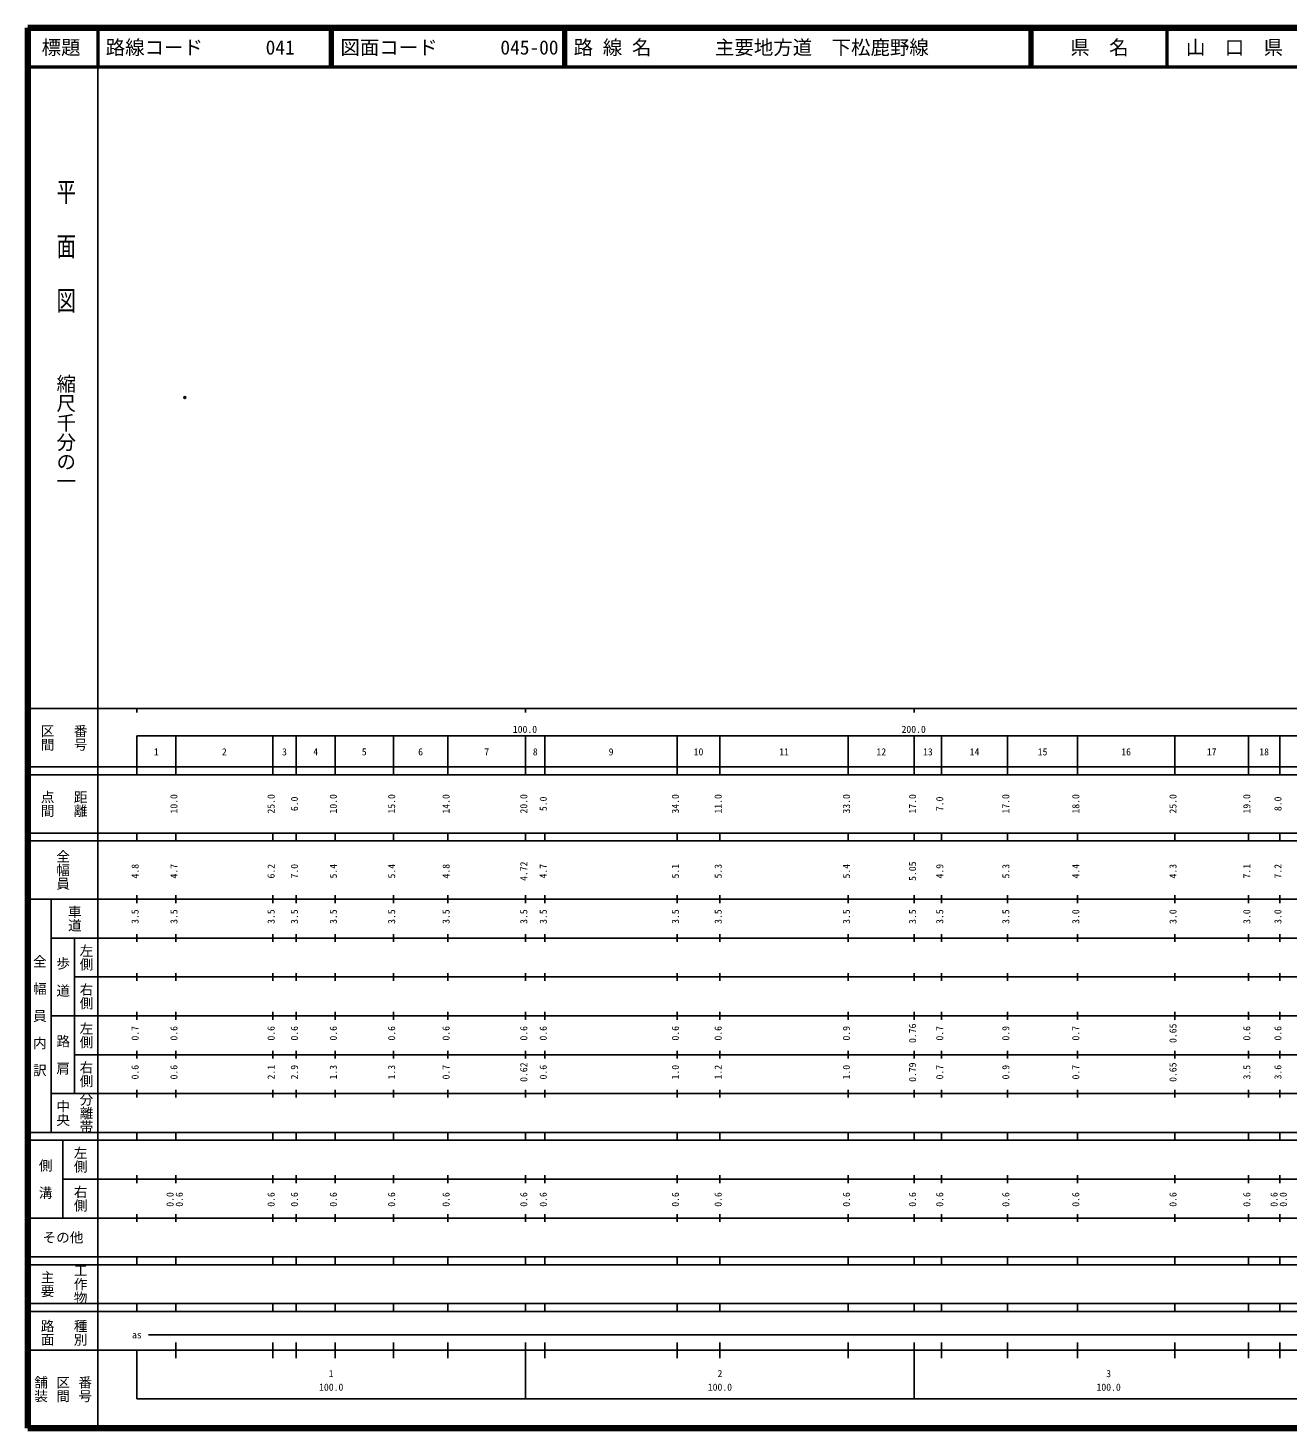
# Model space of a CAD drawing. Units: millimetres on the paper. Extents: x 40 to 680, y 20 to 380.
# Drawn here: x 40 to 363.9, y 20 to 380 of the extents above; entities that cross this region are included whole.
import ezdxf
from ezdxf.enums import TextEntityAlignment as Align

# ---------------------------------------------------------------- set-up
doc = ezdxf.new("R2010")
doc.units = ezdxf.units.MM
doc.header["$PDMODE"] = 32
doc.header["$PDSIZE"] = 0.5
doc.layers.add('M-OTRS', color=6, linetype='Continuous')
doc.layers.add('M-TTL-TXT', color=7, linetype='Continuous')
for name, color, linetype, lineweight in [('M-TTL', 2, 'Continuous', 140), ('M-TTL-BAND', 7, 'Continuous', 25), ('M-TTL-LINE', 7, 'Continuous', 50)]:
    doc.layers.add(name, color=color, linetype=linetype, lineweight=lineweight)
doc.styles.add('@ＭＳ ゴシック', font='')
doc.styles.add('ＭＳ ゴシック', font='')
doc.styles.get('@ＭＳ ゴシック').set_extended_font_data('@MS Gothic')
doc.styles.get('ＭＳ ゴシック').set_extended_font_data('MS Gothic')

msp = doc.modelspace()

# ---------------------------------------------------------------- linework, layer by layer
at = {"layer": 'M-OTRS'}
msp.add_point((80.341, 284.962), dxfattribs=at)
at = {"layer": 'M-TTL'}
for p, q in [((40, 380), (40, 20)), ((680, 380), (40, 380)), ((40, 20), (680, 20))]:
    msp.add_line(p, q, dxfattribs=at)
at = {"layer": 'M-TTL-BAND'}
for p, q in [((58, 370), (58, 20)), ((40, 205), (579, 205)), ((68, 205), (68, 204)), ((168, 205), (168, 204)), ((268, 205), (268, 204)), ((68, 198), (579, 198)), ((68, 198), (68, 188)), ((78, 188), (78, 198)), ((103, 188), (103, 198)), ((109, 188), (109, 198)), ((119, 188), (119, 198)), ((134, 188), (134, 198)), ((148, 188), (148, 198)), ((168, 188), (168, 198)), ((173, 188), (173, 198)), ((207, 188), (207, 198)), ((218, 188), (218, 198)), ((251, 188), (251, 198)), ((268, 188), (268, 198)), ((275, 188), (275, 198)), ((292, 188), (292, 198)), ((310, 188), (310, 198)), ((335, 188), (335, 198)), ((354, 188), (354, 198)), ((362, 188), (362, 198)), ((40, 190), (579, 190)), ((40, 188), (579, 188)), ((40, 173), (579, 173)), ((68, 171), (68, 173)), ((78, 171), (78, 173)), ((103, 171), (103, 173)), ((109, 171), (109, 173)), ((119, 171), (119, 173)), ((134, 171), (134, 173)), ((148, 171), (148, 173)), ((168, 171), (168, 173)), ((173, 171), (173, 173)), ((207, 171), (207, 173)), ((218, 171), (218, 173)), ((251, 171), (251, 173)), ((268, 171), (268, 173)), ((275, 171), (275, 173)), ((292, 171), (292, 173)), ((310, 171), (310, 173)), ((335, 171), (335, 173)), ((354, 171), (354, 173)), ((362, 171), (362, 173)), ((40, 171), (579, 171)), ((40, 156), (579, 156)), ((46, 96), (46, 156)), ((68, 155), (68, 157)), ((78, 155), (78, 157)), ((103, 155), (103, 157)), ((109, 155), (109, 157)), ((119, 155), (119, 157)), ((134, 155), (134, 157)), ((148, 155), (148, 157)), ((168, 155), (168, 157)), ((173, 155), (173, 157)), ((207, 155), (207, 157)), ((218, 155), (218, 157)), ((251, 155), (251, 157)), ((268, 155), (268, 157)), ((275, 155), (275, 157)), ((292, 155), (292, 157)), ((310, 155), (310, 157)), ((335, 155), (335, 157)), ((354, 155), (354, 157)), ((362, 155), (362, 157)), ((46, 146), (579, 146)), ((52, 146), (52, 106)), ((68, 145), (68, 147)), ((78, 145), (78, 147)), ((103, 145), (103, 147)), ((109, 145), (109, 147)), ((119, 145), (119, 147)), ((134, 145), (134, 147)), ((148, 145), (148, 147)), ((168, 145), (168, 147)), ((173, 145), (173, 147)), ((207, 145), (207, 147)), ((218, 145), (218, 147)), ((251, 145), (251, 147)), ((268, 145), (268, 147)), ((275, 145), (275, 147)), ((292, 145), (292, 147)), ((310, 145), (310, 147)), ((335, 145), (335, 147)), ((354, 145), (354, 147)), ((362, 145), (362, 147)), ((68, 135), (68, 137)), ((78, 135), (78, 137)), ((103, 135), (103, 137)), ((109, 135), (109, 137)), ((119, 135), (119, 137)), ((134, 135), (134, 137)), ((148, 135), (148, 137)), ((168, 135), (168, 137)), ((173, 135), (173, 137)), ((207, 135), (207, 137)), ((218, 135), (218, 137)), ((251, 135), (251, 137)), ((268, 135), (268, 137)), ((275, 135), (275, 137)), ((292, 135), (292, 137)), ((310, 135), (310, 137)), ((335, 135), (335, 137)), ((354, 135), (354, 137)), ((362, 135), (362, 137)), ((52, 136), (579, 136)), ((46, 126), (579, 126)), ((68, 125), (68, 127)), ((78, 125), (78, 127)), ((103, 125), (103, 127)), ((109, 125), (109, 127)), ((119, 125), (119, 127)), ((134, 125), (134, 127)), ((148, 125), (148, 127)), ((168, 125), (168, 127)), ((173, 125), (173, 127)), ((207, 125), (207, 127)), ((218, 125), (218, 127)), ((251, 125), (251, 127)), ((268, 125), (268, 127)), ((275, 125), (275, 127)), ((292, 125), (292, 127)), ((310, 125), (310, 127)), ((335, 125), (335, 127)), ((354, 125), (354, 127)), ((362, 125), (362, 127)), ((52, 116), (579, 116)), ((68, 115), (68, 117)), ((78, 115), (78, 117)), ((103, 115), (103, 117)), ((109, 115), (109, 117)), ((119, 115), (119, 117)), ((134, 115), (134, 117)), ((148, 115), (148, 117)), ((168, 115), (168, 117)), ((173, 115), (173, 117)), ((207, 115), (207, 117)), ((218, 115), (218, 117)), ((251, 115), (251, 117)), ((268, 115), (268, 117)), ((275, 115), (275, 117)), ((292, 115), (292, 117)), ((310, 115), (310, 117)), ((335, 115), (335, 117)), ((354, 115), (354, 117)), ((362, 115), (362, 117)), ((46, 106), (579, 106)), ((68, 105), (68, 107)), ((78, 105), (78, 107)), ((103, 105), (103, 107)), ((109, 105), (109, 107)), ((119, 105), (119, 107)), ((134, 105), (134, 107)), ((148, 105), (148, 107)), ((168, 105), (168, 107)), ((173, 105), (173, 107)), ((207, 105), (207, 107)), ((218, 105), (218, 107)), ((251, 105), (251, 107)), ((268, 105), (268, 107)), ((275, 105), (275, 107)), ((292, 105), (292, 107)), ((310, 105), (310, 107)), ((335, 105), (335, 107)), ((354, 105), (354, 107)), ((362, 105), (362, 107)), ((40, 96), (579, 96)), ((40, 94), (579, 94)), ((49, 94), (49, 74)), ((68, 94), (68, 96)), ((78, 94), (78, 96)), ((103, 94), (103, 96)), ((109, 94), (109, 96)), ((119, 94), (119, 96)), ((134, 94), (134, 96)), ((148, 94), (148, 96)), ((168, 94), (168, 96)), ((173, 94), (173, 96)), ((207, 94), (207, 96)), ((218, 94), (218, 96)), ((251, 94), (251, 96)), ((268, 94), (268, 96)), ((275, 94), (275, 96)), ((292, 94), (292, 96)), ((310, 94), (310, 96)), ((335, 94), (335, 96)), ((354, 94), (354, 96)), ((362, 94), (362, 96)), ((49, 84), (579, 84)), ((68, 83), (68, 85)), ((78, 83), (78, 85)), ((103, 83), (103, 85)), ((109, 83), (109, 85)), ((119, 83), (119, 85)), ((134, 83), (134, 85)), ((148, 83), (148, 85)), ((168, 83), (168, 85)), ((173, 83), (173, 85)), ((207, 83), (207, 85)), ((218, 83), (218, 85)), ((251, 83), (251, 85)), ((268, 83), (268, 85)), ((275, 83), (275, 85)), ((292, 83), (292, 85)), ((310, 83), (310, 85)), ((335, 83), (335, 85)), ((354, 83), (354, 85)), ((362, 83), (362, 85)), ((40, 74), (579, 74)), ((68, 73), (68, 75)), ((78, 73), (78, 75)), ((103, 73), (103, 75)), ((109, 73), (109, 75)), ((119, 73), (119, 75)), ((134, 73), (134, 75)), ((148, 73), (148, 75)), ((168, 73), (168, 75)), ((173, 73), (173, 75)), ((207, 73), (207, 75)), ((218, 73), (218, 75)), ((251, 73), (251, 75)), ((268, 73), (268, 75)), ((275, 73), (275, 75)), ((292, 73), (292, 75)), ((310, 73), (310, 75)), ((335, 73), (335, 75)), ((354, 73), (354, 75)), ((362, 73), (362, 75)), ((40, 64), (579, 64)), ((40, 62), (579, 62)), ((68, 62), (68, 64)), ((78, 62), (78, 64)), ((103, 62), (103, 64)), ((109, 62), (109, 64)), ((119, 62), (119, 64)), ((134, 62), (134, 64)), ((148, 62), (148, 64)), ((168, 62), (168, 64)), ((173, 62), (173, 64)), ((207, 62), (207, 64)), ((218, 62), (218, 64)), ((251, 62), (251, 64)), ((268, 62), (268, 64)), ((275, 62), (275, 64)), ((292, 62), (292, 64)), ((310, 62), (310, 64)), ((335, 62), (335, 64)), ((354, 62), (354, 64)), ((362, 62), (362, 64)), ((40, 52), (579, 52)), ((68, 50), (68, 52)), ((78, 50), (78, 52)), ((103, 50), (103, 52)), ((109, 50), (109, 52)), ((119, 50), (119, 52)), ((134, 50), (134, 52)), ((148, 50), (148, 52)), ((168, 50), (168, 52)), ((173, 50), (173, 52)), ((207, 50), (207, 52)), ((218, 50), (218, 52)), ((251, 50), (251, 52)), ((268, 50), (268, 52)), ((275, 50), (275, 52)), ((292, 50), (292, 52)), ((310, 50), (310, 52)), ((335, 50), (335, 52)), ((354, 50), (354, 52)), ((362, 50), (362, 52)), ((40, 50), (579, 50)), ((71, 44), (565, 44)), ((40, 40), (579, 40)), ((68, 40), (68, 27.5)), ((78, 38), (78, 42)), ((103, 38), (103, 42)), ((109, 38), (109, 42)), ((119, 38), (119, 42)), ((134, 38), (134, 42)), ((148, 38), (148, 42)), ((168, 27.5), (168, 42)), ((173, 38), (173, 42)), ((207, 38), (207, 42)), ((218, 38), (218, 42)), ((251, 38), (251, 42)), ((268, 27.5), (268, 42)), ((275, 38), (275, 42)), ((292, 38), (292, 42)), ((310, 38), (310, 42)), ((335, 38), (335, 42)), ((354, 38), (354, 42)), ((362, 38), (362, 42)), ((68, 27.5), (579, 27.5))]:
    msp.add_line(p, q, dxfattribs=at)
at = {"layer": 'M-TTL-LINE'}
for p, q in [((58, 380), (58, 370)), ((117.75, 380), (117.75, 370)), ((118.25, 380), (118.25, 370)), ((177.75, 380), (177.75, 370)), ((178.25, 380), (178.25, 370)), ((297.75, 380), (297.75, 370)), ((298.25, 380), (298.25, 370)), ((333, 380), (333, 370)), ((40, 370), (680, 370))]:
    msp.add_line(p, q, dxfattribs=at)

# ---------------------------------------------------------------- texts
at = {"layer": 'M-TTL-BAND', "style": '@ＭＳ ゴシック', "width": 1.4}
msp.add_text('平  面  図', height=3.666, rotation=270, dxfattribs=at).set_placement((49.777, 306.475), align=Align.MIDDLE_RIGHT)
at = {"layer": 'M-TTL-BAND', "style": '@ＭＳ ゴシック'}
msp.add_text('縮尺千分の一', height=3.666, rotation=270, dxfattribs=at).set_placement((49.777, 261.03), align=Align.MIDDLE_RIGHT)
for s, p in [('区間', (45, 197.5)), ('番号', (53.5, 197.5)), ('点間', (45, 180.5)), ('距離', (53.5, 180.5)), ('全幅員', (49, 163.5)), ('車道', (52, 151)), ('左側', (55, 141)), ('全\u3000幅\u3000員\u3000内\u3000訳', (43, 126)), ('歩\u3000道', (49, 136)), ('右側', (55, 131)), ('左側', (55, 121)), ('路\u3000肩', (49, 116)), ('右側', (55, 111)), ('分離帯', (55, 101)), ('中央', (49, 101)), ('左側', (53.5, 89)), ('側\u3000溝', (44.5, 84)), ('右側', (53.5, 79)), ('工作物', (53.5, 57)), ('主要', (45, 57)), ('路面', (45, 44.5)), ('種別', (53.5, 44.5)), ('舗装', (43.333, 30)), ('区間', (49, 30)), ('番号', (54.667, 30))]:
    msp.add_text(s, height=2.566, rotation=270, dxfattribs=at).set_placement(p, align=Align.MIDDLE_CENTER)
at = {"layer": 'M-TTL-BAND', "style": 'ＭＳ ゴシック'}
for s, p in [('100.0', (167.844, 198.195)), ('200.0', (267.844, 198.195)), ('1', (73, 192.405)), ('2', (90.5, 192.405)), ('3', (106, 192.405)), ('4', (114, 192.405)), ('5', (126.5, 192.405)), ('6', (141, 192.405)), ('7', (158, 192.405)), ('8', (170.5, 192.405)), ('9', (190, 192.405)), ('10', (212.5, 192.405)), ('11', (234.5, 192.405)), ('12', (259.5, 192.405)), ('13', (271.5, 192.405)), ('14', (283.5, 192.405)), ('15', (301, 192.405)), ('16', (322.5, 192.405)), ('17', (344.5, 192.405)), ('18', (358, 192.405)), ('as', (68, 42.5)), ('1', (118, 32.523)), ('2', (218, 32.523)), ('3', (318, 32.523)), ('100.0', (118, 29.033)), ('100.0', (218, 29.033)), ('100.0', (318, 29.033))]:
    msp.add_text(s, height=1.833, dxfattribs=at).set_placement(p, align=Align.BOTTOM_CENTER)
for s, p in [('10.0', (79, 180.5)), ('25.0', (104, 180.5)), ('6.0', (110, 180.5)), ('10.0', (120, 180.5)), ('15.0', (135, 180.5)), ('14.0', (149, 180.5)), ('20.0', (169, 180.5)), ('5.0', (174, 180.5)), ('34.0', (208, 180.5)), ('11.0', (219, 180.5)), ('33.0', (252, 180.5)), ('17.0', (269, 180.5)), ('7.0', (276, 180.5)), ('17.0', (293, 180.5)), ('18.0', (311, 180.5)), ('25.0', (336, 180.5)), ('19.0', (355, 180.5)), ('8.0', (363, 180.5)), ('4.8', (69, 163.174)), ('4.7', (79, 163.174)), ('6.2', (104, 163.174)), ('7.0', (110, 163.174)), ('5.4', (120, 163.174)), ('5.4', (135, 163.174)), ('4.8', (149, 163.174)), ('4.72', (169, 163.174)), ('4.7', (174, 163.174)), ('5.1', (208, 163.174)), ('5.3', (219, 163.174)), ('5.4', (252, 163.174)), ('5.05', (269, 163.174)), ('4.9', (276, 163.174)), ('5.3', (293, 163.174)), ('4.4', (311, 163.174)), ('4.3', (336, 163.174)), ('7.1', (355, 163.174)), ('7.2', (363, 163.174)), ('3.5', (69, 151.5)), ('3.5', (79, 151.5)), ('3.5', (104, 151.5)), ('3.5', (110, 151.5)), ('3.5', (120, 151.5)), ('3.5', (135, 151.5)), ('3.5', (149, 151.5)), ('3.5', (169, 151.5)), ('3.5', (174, 151.5)), ('3.5', (208, 151.5)), ('3.5', (219, 151.5)), ('3.5', (252, 151.5)), ('3.5', (269, 151.5)), ('3.5', (276, 151.5)), ('3.5', (293, 151.5)), ('3.0', (311, 151.5)), ('3.0', (336, 151.5)), ('3.0', (355, 151.5)), ('3.0', (363, 151.5)), ('0.7', (69, 121.5)), ('0.6', (79, 121.5)), ('0.6', (104, 121.5)), ('0.6', (110, 121.5)), ('0.6', (120, 121.5)), ('0.6', (135, 121.5)), ('0.6', (149, 121.5)), ('0.6', (169, 121.5)), ('0.6', (174, 121.5)), ('0.6', (208, 121.5)), ('0.6', (219, 121.5)), ('0.9', (252, 121.5)), ('0.76', (269, 121.5)), ('0.7', (276, 121.5)), ('0.9', (293, 121.5)), ('0.7', (311, 121.5)), ('0.65', (336, 121.5)), ('0.6', (355, 121.5)), ('0.6', (363, 121.5)), ('0.6', (69, 111.5)), ('0.6', (79, 111.5)), ('2.1', (104, 111.5)), ('2.9', (110, 111.5)), ('1.3', (120, 111.5)), ('1.3', (135, 111.5)), ('0.7', (149, 111.5)), ('0.62', (169, 111.5)), ('0.6', (174, 111.5)), ('1.0', (208, 111.5)), ('1.2', (219, 111.5)), ('1.0', (252, 111.5)), ('0.79', (269, 111.5)), ('0.7', (276, 111.5)), ('0.9', (293, 111.5)), ('0.7', (311, 111.5)), ('0.65', (336, 111.5)), ('3.5', (355, 111.5)), ('3.6', (363, 111.5)), ('0.0', (78, 78.764)), ('0.6', (80.37, 78.764)), ('0.6', (104, 78.764)), ('0.6', (110, 78.764)), ('0.6', (120, 78.764)), ('0.6', (135, 78.764)), ('0.6', (149, 78.764)), ('0.6', (169, 78.764)), ('0.6', (174, 78.764)), ('0.6', (208, 78.764)), ('0.6', (219, 78.764)), ('0.6', (252, 78.764)), ('0.6', (269, 78.764)), ('0.6', (276, 78.764)), ('0.6', (293, 78.764)), ('0.6', (311, 78.764)), ('0.6', (336, 78.764)), ('0.6', (355, 78.764)), ('0.6', (362, 78.764)), ('0.0', (364.37, 78.764))]:
    msp.add_text(s, height=1.833, rotation=90, dxfattribs=at).set_placement(p, align=Align.BOTTOM_CENTER)
msp.add_text('その他', height=2.566, dxfattribs=at).set_placement((49, 69), align=Align.MIDDLE_CENTER)
at = {"layer": 'M-TTL-TXT', "style": 'ＭＳ ゴシック'}
for s, p in [('標題', (48.5, 375)), ('県\u3000名', (315.625, 375)), ('山\u3000口\u3000県', (350.375, 375))]:
    msp.add_text(s, height=3.666, dxfattribs=at).set_placement(p, align=Align.MIDDLE_CENTER)
for s, p in [('路線コード', (60, 375)), ('041', (101.142, 375)), ('図面コード', (120.38, 375)), ('045-00', (161.521, 375)), ('路 線 名', (180.38, 375)), ('主要地方道\u3000下松鹿野線', (216.734, 375))]:
    msp.add_text(s, height=3.666, dxfattribs=at).set_placement(p, align=Align.MIDDLE_LEFT)

doc.saveas('drawing.dxf')
